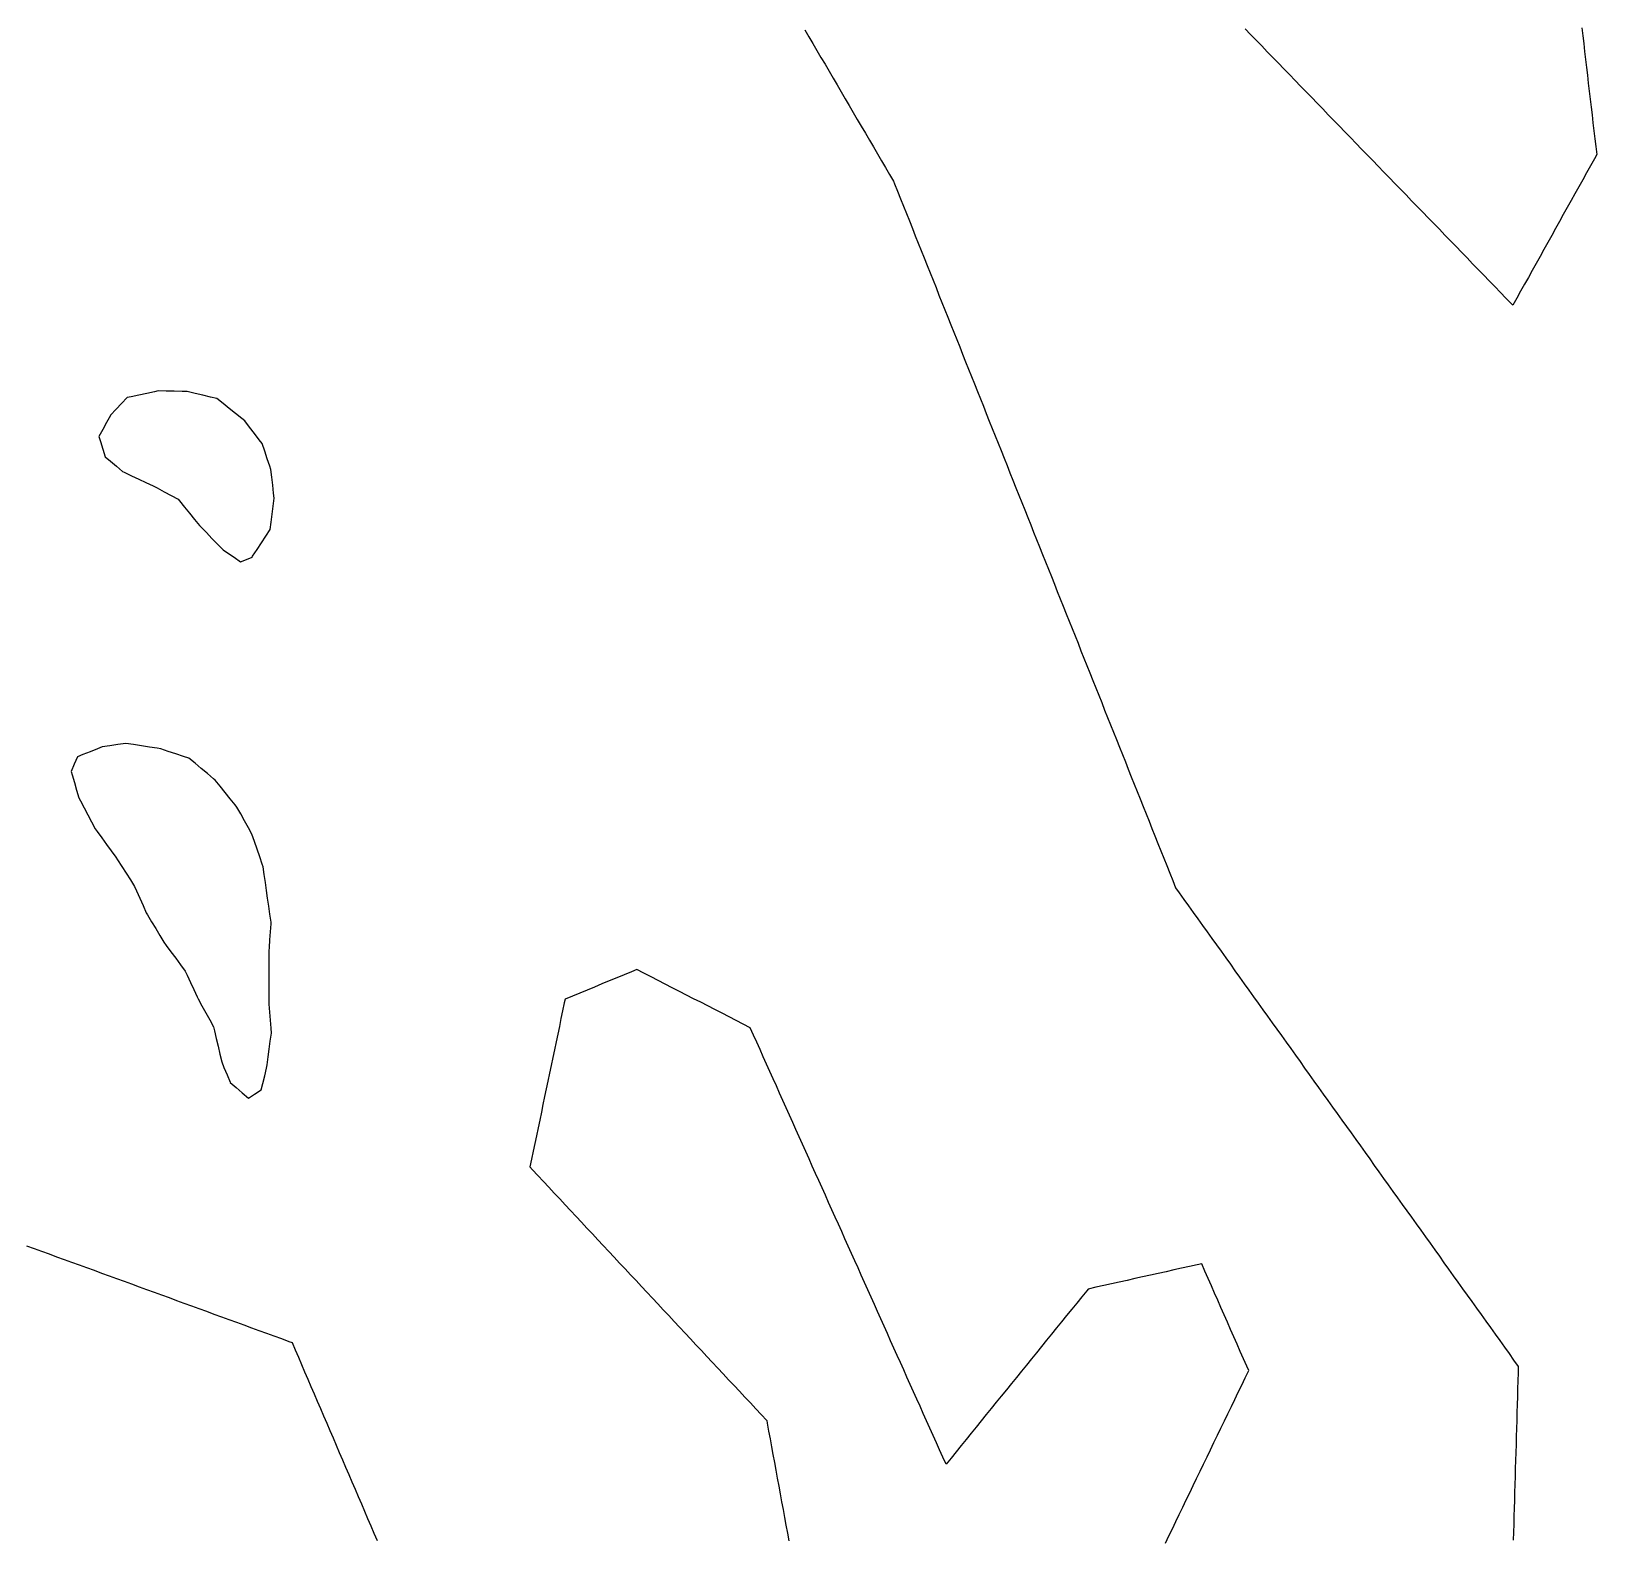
# Model space of a CAD drawing. Header units: millimetres. Extents: x 230 to 3347, y 514 to 5196.
# Drawn here: x 2128.9 to 2325.1, y 4116.2 to 4305.1 of the extents above; entities that cross this region are included whole.
import ezdxf

# ---------------------------------------------------------------- set-up
doc = ezdxf.new("R2010")
doc.units = ezdxf.units.MM
for name, color, linetype in [('ALL_ISLANDS', 7, 'Continuous'), ('OUTLINE_ISLAND_01', 7, 'Continuous'), ('OUTLINE_ISLAND_22', 7, 'Continuous'), ('OUTLINE_ISLAND_39', 7, 'Continuous')]:
    doc.layers.add(name, color=color, linetype=linetype)

msp = doc.modelspace()

# ---------------------------------------------------------------- linework, layer by layer
at = {"layer": 'ALL_ISLANDS'}
for points in [[(2225.8886, 4305.2647), (2226.394, 4304.4018), (2226.8994, 4303.5389), (2227.4048, 4302.676), (2227.9102, 4301.8132), (2228.4156, 4300.9503), (2228.921, 4300.0874), (2229.4264, 4299.2245), (2229.9318, 4298.3616), (2230.4372, 4297.4987), (2230.9426, 4296.6358), (2231.448, 4295.7729), (2231.9534, 4294.9101), (2232.4588, 4294.0472), (2232.9642, 4293.1843), (2233.4696, 4292.3214), (2233.975, 4291.4585), (2234.4804, 4290.5956), (2234.9858, 4289.7327), (2235.4912, 4288.8698), (2235.9966, 4288.007), (2236.502, 4287.1441), (2237.0074, 4286.2812), (2237.1346, 4285.9625), (2237.5054, 4285.0338), (2237.8763, 4284.1051), (2238.2471, 4283.1764), (2238.6179, 4282.2477), (2238.9887, 4281.319), (2239.3596, 4280.3903), (2239.7304, 4279.4616), (2240.1012, 4278.5329), (2240.472, 4277.6042), (2240.8429, 4276.6755), (2241.2137, 4275.7468), (2241.5845, 4274.8181), (2241.9553, 4273.8893), (2242.3262, 4272.9606), (2242.697, 4272.0319), (2243.0678, 4271.1032), (2243.4386, 4270.1745), (2243.8095, 4269.2458), (2244.1803, 4268.3171), (2244.5511, 4267.3884), (2244.9219, 4266.4597), (2245.2928, 4265.531), (2245.6636, 4264.6023), (2246.0344, 4263.6736), (2246.4052, 4262.7449), (2246.7761, 4261.8162), (2247.1469, 4260.8875), (2247.5177, 4259.9588), (2247.8885, 4259.0301), (2248.2594, 4258.1014), (2248.6302, 4257.1727), (2249.001, 4256.244), (2249.3718, 4255.3153), (2249.7427, 4254.3866), (2250.1135, 4253.4579), (2250.4843, 4252.5292), (2250.8551, 4251.6005), (2251.226, 4250.6718), (2251.5968, 4249.7431), (2251.9676, 4248.8144), (2252.3384, 4247.8857), (2252.7093, 4246.957), (2253.0801, 4246.0283), (2253.4509, 4245.0996), (2253.8217, 4244.1709), (2254.1926, 4243.2422), (2254.5634, 4242.3134), (2254.9342, 4241.3847), (2255.305, 4240.456), (2255.6758, 4239.5273), (2256.0467, 4238.5986), (2256.4175, 4237.6699), (2256.7883, 4236.7412), (2257.1591, 4235.8125), (2257.53, 4234.8838), (2257.9008, 4233.9551), (2258.2716, 4233.0264), (2258.6424, 4232.0977), (2259.0133, 4231.169), (2259.3841, 4230.2403), (2259.7549, 4229.3116), (2260.1257, 4228.3829), (2260.4966, 4227.4542), (2260.8674, 4226.5255), (2261.2382, 4225.5968), (2261.609, 4224.6681), (2261.9799, 4223.7394), (2262.3507, 4222.8107), (2262.7215, 4221.882), (2263.0923, 4220.9533), (2263.4632, 4220.0246), (2263.834, 4219.0959), (2264.2048, 4218.1672), (2264.5756, 4217.2385), (2264.9465, 4216.3098), (2265.3173, 4215.3811), (2265.6881, 4214.4524), (2266.0589, 4213.5237), (2266.4298, 4212.595), (2266.8006, 4211.6663), (2267.1714, 4210.7375), (2267.5422, 4209.8088), (2267.9131, 4208.8801), (2268.2839, 4207.9514), (2268.6547, 4207.0227), (2269.0255, 4206.094), (2269.3964, 4205.1653), (2269.7672, 4204.2366), (2270.138, 4203.3079), (2270.5088, 4202.3792), (2270.8797, 4201.4505), (2271.2505, 4200.5218), (2271.6213, 4199.5931), (2271.9921, 4198.6644), (2272.363, 4197.7357), (2272.8167, 4197.102), (2273.3988, 4196.2889), (2273.981, 4195.4759), (2274.5632, 4194.6628), (2275.1453, 4193.8497), (2275.7275, 4193.0367), (2276.3097, 4192.2236), (2276.8918, 4191.4105), (2277.474, 4190.5974), (2278.0562, 4189.7844), (2278.6383, 4188.9713), (2279.2205, 4188.1582), (2279.8026, 4187.3452), (2280.3848, 4186.5321), (2280.967, 4185.719), (2281.5491, 4184.9059), (2282.1313, 4184.0929), (2282.7135, 4183.2798), (2283.2956, 4182.4667), (2283.8778, 4181.6537), (2284.46, 4180.8406), (2285.0421, 4180.0275), (2285.6243, 4179.2144), (2286.2065, 4178.4014), (2286.7886, 4177.5883), (2287.3708, 4176.7752), (2287.9529, 4175.9622), (2288.5351, 4175.1491), (2289.1173, 4174.336), (2289.6994, 4173.5229), (2290.2816, 4172.7099), (2290.8638, 4171.8968), (2291.4459, 4171.0837), (2292.0281, 4170.2707), (2292.6103, 4169.4576), (2293.1924, 4168.6445), (2293.7746, 4167.8314), (2294.3567, 4167.0184), (2294.9389, 4166.2053), (2295.5211, 4165.3922), (2296.1032, 4164.5791), (2296.6854, 4163.7661), (2297.2676, 4162.953), (2297.8497, 4162.1399), (2298.4319, 4161.3269), (2299.0141, 4160.5138), (2299.5962, 4159.7007), (2300.1784, 4158.8876), (2300.7605, 4158.0746), (2301.3427, 4157.2615), (2301.9249, 4156.4484), (2302.507, 4155.6354), (2303.0892, 4154.8223), (2303.6714, 4154.0092), (2304.2535, 4153.1961), (2304.8357, 4152.3831), (2305.4179, 4151.57), (2306, 4150.7569), (2306.5822, 4149.9439), (2307.1643, 4149.1308), (2307.7465, 4148.3177), (2308.3287, 4147.5046), (2308.9108, 4146.6916), (2309.493, 4145.8785), (2310.0752, 4145.0654), (2310.6573, 4144.2524), (2311.2395, 4143.4393), (2311.8217, 4142.6262), (2312.4038, 4141.8131), (2312.986, 4141.0001), (2313.5681, 4140.187), (2314.1503, 4139.3739), (2314.7325, 4138.5609), (2315.3146, 4137.7478), (2315.292, 4136.9714), (2315.2628, 4135.9719), (2315.2336, 4134.9723), (2315.2044, 4133.9727), (2315.1753, 4132.9731), (2315.1461, 4131.9736), (2315.1169, 4130.974), (2315.0877, 4129.9744), (2315.0586, 4128.9748), (2315.0294, 4127.9753), (2315.0002, 4126.9757), (2314.971, 4125.9761), (2314.9419, 4124.9765), (2314.9127, 4123.977), (2314.8835, 4122.9774), (2314.8543, 4121.9778), (2314.8252, 4120.9782), (2314.796, 4119.9787), (2314.7668, 4118.9791), (2314.7376, 4117.9795), (2314.7085, 4116.9799), (2314.6793, 4115.9804)], [(2323.2779, 4305.524), (2323.3944, 4304.5308), (2323.5108, 4303.5376), (2323.6273, 4302.5444), (2323.7437, 4301.5512), (2323.8602, 4300.558), (2323.9766, 4299.5648), (2324.0931, 4298.5716), (2324.2095, 4297.5784), (2324.3259, 4296.5852), (2324.4424, 4295.592), (2324.5588, 4294.5988), (2324.6753, 4293.6056), (2324.7917, 4292.6124), (2324.9082, 4291.6192), (2325.0246, 4290.626), (2325.1411, 4289.6328), (2324.8463, 4289.1032), (2324.3601, 4288.2293), (2323.8739, 4287.3555), (2323.3877, 4286.4817), (2322.9015, 4285.6078), (2322.4153, 4284.734), (2321.9291, 4283.8601), (2321.4429, 4282.9863), (2320.9566, 4282.1125), (2320.4704, 4281.2386), (2319.9842, 4280.3648), (2319.498, 4279.4909), (2319.0118, 4278.6171), (2318.5256, 4277.7433), (2318.0394, 4276.8694), (2317.5532, 4275.9956), (2317.0669, 4275.1217), (2316.5807, 4274.2479), (2316.0945, 4273.3741), (2315.6083, 4272.5002), (2315.1221, 4271.6264), (2314.6359, 4270.7525), (2314.4652, 4270.9287), (2313.7693, 4271.6469), (2313.0734, 4272.3651), (2312.3776, 4273.0833), (2311.6817, 4273.8014), (2310.9859, 4274.5196), (2310.29, 4275.2378), (2309.5941, 4275.956), (2308.8983, 4276.6741), (2308.2024, 4277.3923), (2307.5065, 4278.1105), (2306.8107, 4278.8287), (2306.1148, 4279.5469), (2305.419, 4280.265), (2304.7231, 4280.9832), (2304.0272, 4281.7014), (2303.3314, 4282.4196), (2302.6355, 4283.1377), (2301.9397, 4283.8559), (2301.2438, 4284.5741), (2300.5479, 4285.2923), (2299.8521, 4286.0104), (2299.1562, 4286.7286), (2298.4604, 4287.4468), (2297.7645, 4288.165), (2297.0686, 4288.8832), (2296.3728, 4289.6013), (2295.6769, 4290.3195), (2294.9811, 4291.0377), (2294.2852, 4291.7559), (2293.5893, 4292.474), (2292.8935, 4293.1922), (2292.1976, 4293.9104), (2291.5018, 4294.6286), (2290.8059, 4295.3467), (2290.11, 4296.0649), (2289.4142, 4296.7831), (2288.7183, 4297.5013), (2288.0225, 4298.2195), (2287.3266, 4298.9376), (2286.6307, 4299.6558), (2285.9349, 4300.374), (2285.239, 4301.0922), (2284.5432, 4301.8103), (2283.8473, 4302.5285), (2283.1514, 4303.2467), (2282.4556, 4303.9649), (2281.7597, 4304.6831), (2281.0639, 4305.4012)], [(2271.0792, 4115.6228), (2271.5143, 4116.5232), (2271.9494, 4117.4236), (2272.3845, 4118.324), (2272.8196, 4119.2244), (2273.2547, 4120.1248), (2273.6898, 4121.0251), (2274.1249, 4121.9255), (2274.56, 4122.8259), (2274.9951, 4123.7263), (2275.4302, 4124.6267), (2275.8653, 4125.527), (2276.3004, 4126.4274), (2276.7355, 4127.3278), (2277.1706, 4128.2282), (2277.6057, 4129.1286), (2278.0408, 4130.029), (2278.4759, 4130.9293), (2278.9109, 4131.8297), (2279.346, 4132.7301), (2279.7811, 4133.6305), (2280.2162, 4134.5309), (2280.6513, 4135.4313), (2281.0864, 4136.3316), (2281.5215, 4137.232), (2281.2685, 4137.8077), (2280.8661, 4138.7231), (2280.4637, 4139.6386), (2280.0613, 4140.5541), (2279.6589, 4141.4695), (2279.2565, 4142.385), (2278.8541, 4143.3005), (2278.4517, 4144.2159), (2278.0493, 4145.1314), (2277.6469, 4146.0469), (2277.2445, 4146.9623), (2276.8421, 4147.8778), (2276.4398, 4148.7933), (2276.0374, 4149.7087), (2275.635, 4150.6242), (2275.0634, 4150.4974), (2274.0872, 4150.2809), (2273.1109, 4150.0643), (2272.1346, 4149.8477), (2271.1583, 4149.6312), (2270.1821, 4149.4146), (2269.2058, 4149.198), (2268.2295, 4148.9815), (2267.2533, 4148.7649), (2266.277, 4148.5484), (2265.3007, 4148.3318), (2264.3245, 4148.1152), (2263.3482, 4147.8987), (2262.3719, 4147.6821), (2261.3957, 4147.4656), (2261.223, 4147.2527), (2260.593, 4146.4761), (2259.963, 4145.6995), (2259.333, 4144.9229), (2258.703, 4144.1463), (2258.073, 4143.3697), (2257.443, 4142.5931), (2256.813, 4141.8165), (2256.183, 4141.0399), (2255.553, 4140.2633), (2254.923, 4139.4867), (2254.293, 4138.7101), (2253.663, 4137.9335), (2253.033, 4137.1569), (2252.403, 4136.3804), (2251.773, 4135.6038), (2251.143, 4134.8272), (2250.513, 4134.0506), (2249.8831, 4133.274), (2249.2531, 4132.4974), (2248.6231, 4131.7208), (2247.9931, 4130.9442), (2247.3631, 4130.1676), (2246.7331, 4129.391), (2246.1031, 4128.6144), (2245.4731, 4127.8378), (2244.8431, 4127.0612), (2244.2131, 4126.2846), (2243.5831, 4125.508), (2243.1925, 4126.3786), (2242.7831, 4127.2909), (2242.3738, 4128.2033), (2241.9644, 4129.1157), (2241.555, 4130.0281), (2241.1457, 4130.9404), (2240.7363, 4131.8528), (2240.327, 4132.7652), (2239.9176, 4133.6776), (2239.5083, 4134.5899), (2239.0989, 4135.5023), (2238.6895, 4136.4147), (2238.2802, 4137.3271), (2237.8708, 4138.2394), (2237.4615, 4139.1518), (2237.0521, 4140.0642), (2236.6428, 4140.9766), (2236.2334, 4141.8889), (2235.824, 4142.8013), (2235.4147, 4143.7137), (2235.0053, 4144.626), (2234.596, 4145.5384), (2234.1866, 4146.4508), (2233.7773, 4147.3632), (2233.3679, 4148.2755), (2232.9585, 4149.1879), (2232.5492, 4150.1003), (2232.1398, 4151.0127), (2231.7305, 4151.925), (2231.3211, 4152.8374), (2230.9118, 4153.7498), (2230.5024, 4154.6622), (2230.093, 4155.5745), (2229.6837, 4156.4869), (2229.2743, 4157.3993), (2228.865, 4158.3117), (2228.4556, 4159.224), (2228.0463, 4160.1364), (2227.6369, 4161.0488), (2227.2275, 4161.9612), (2226.8182, 4162.8735), (2226.4088, 4163.7859), (2225.9995, 4164.6983), (2225.5901, 4165.6107), (2225.1808, 4166.523), (2224.7714, 4167.4354), (2224.362, 4168.3478), (2223.9527, 4169.2602), (2223.5433, 4170.1725), (2223.134, 4171.0849), (2222.7246, 4171.9973), (2222.3153, 4172.9096), (2221.9059, 4173.822), (2221.4965, 4174.7344), (2221.0872, 4175.6468), (2220.6778, 4176.5591), (2220.2685, 4177.4715), (2219.8591, 4178.3839), (2219.4497, 4179.2963), (2219.0404, 4180.2086), (2218.1715, 4180.6542), (2217.2817, 4181.1105), (2216.3918, 4181.5668), (2215.502, 4182.0231), (2214.6122, 4182.4794), (2213.7223, 4182.9357), (2212.8325, 4183.3919), (2211.9427, 4183.8482), (2211.0528, 4184.3045), (2210.163, 4184.7608), (2209.2732, 4185.2171), (2208.3834, 4185.6734), (2207.4935, 4186.1297), (2206.6037, 4186.586), (2205.7139, 4187.0423), (2204.824, 4187.4986), (2204.1473, 4187.2194), (2203.2229, 4186.8381), (2202.2985, 4186.4568), (2201.374, 4186.0755), (2200.4496, 4185.6941), (2199.5251, 4185.3128), (2198.6007, 4184.9315), (2197.6762, 4184.5502), (2196.7518, 4184.1688), (2195.8274, 4183.7875), (2195.7288, 4183.317), (2195.5237, 4182.3383), (2195.3186, 4181.3595), (2195.1135, 4180.3808), (2194.9085, 4179.4021), (2194.7034, 4178.4233), (2194.4983, 4177.4446), (2194.2932, 4176.4658), (2194.0881, 4175.4871), (2193.8831, 4174.5083), (2193.678, 4173.5296), (2193.4729, 4172.5508), (2193.2678, 4171.5721), (2193.0627, 4170.5934), (2192.8577, 4169.6146), (2192.6526, 4168.6359), (2192.4475, 4167.6571), (2192.2424, 4166.6784), (2192.0373, 4165.6996), (2191.8323, 4164.7209), (2191.6272, 4163.7421), (2191.4221, 4162.7634), (2191.7518, 4162.4104), (2192.4345, 4161.6797), (2193.1171, 4160.9489), (2193.7997, 4160.2182), (2194.4824, 4159.4874), (2195.165, 4158.7566), (2195.8476, 4158.0259), (2196.5303, 4157.2951), (2197.2129, 4156.5644), (2197.8956, 4155.8336), (2198.5782, 4155.1029), (2199.2608, 4154.3721), (2199.9435, 4153.6414), (2200.6261, 4152.9106), (2201.3087, 4152.1798), (2201.9914, 4151.4491), (2202.674, 4150.7183), (2203.3567, 4149.9876), (2204.0393, 4149.2568), (2204.7219, 4148.5261), (2205.4046, 4147.7953), (2206.0872, 4147.0645), (2206.7698, 4146.3338), (2207.4525, 4145.603), (2208.1351, 4144.8723), (2208.8178, 4144.1415), (2209.5004, 4143.4108), (2210.183, 4142.68), (2210.8657, 4141.9492), (2211.5483, 4141.2185), (2212.231, 4140.4877), (2212.9136, 4139.757), (2213.5962, 4139.0262), (2214.2789, 4138.2955), (2214.9615, 4137.5647), (2215.6441, 4136.8339), (2216.3268, 4136.1032), (2217.0094, 4135.3724), (2217.6921, 4134.6417), (2218.3747, 4133.9109), (2219.0573, 4133.1802), (2219.74, 4132.4494), (2220.4226, 4131.7186), (2221.1052, 4130.9879), (2221.1681, 4130.6456), (2221.3487, 4129.662), (2221.5293, 4128.6785), (2221.7099, 4127.6949), (2221.8905, 4126.7113), (2222.0711, 4125.7278), (2222.2517, 4124.7442), (2222.4323, 4123.7607), (2222.6129, 4122.7771), (2222.7935, 4121.7936), (2222.9741, 4120.81), (2223.1548, 4119.8265), (2223.3354, 4118.8429), (2223.516, 4117.8593), (2223.6966, 4116.8758), (2223.8772, 4115.8922)], [(2172.3129, 4115.9179), (2171.918, 4116.8366), (2171.523, 4117.7553), (2171.1281, 4118.674), (2170.7331, 4119.5927), (2170.3382, 4120.5114), (2169.9432, 4121.4301), (2169.5483, 4122.3488), (2169.1533, 4123.2675), (2168.7584, 4124.1862), (2168.3634, 4125.1049), (2167.9685, 4126.0236), (2167.5735, 4126.9423), (2167.1785, 4127.861), (2166.7836, 4128.7797), (2166.3886, 4129.6984), (2165.9937, 4130.6171), (2165.5987, 4131.5358), (2165.2038, 4132.4545), (2164.8088, 4133.3732), (2164.4139, 4134.2919), (2164.0189, 4135.2106), (2163.624, 4136.1293), (2163.229, 4137.048), (2162.8341, 4137.9667), (2162.4391, 4138.8854), (2162.0441, 4139.8041), (2161.6492, 4140.7228), (2161.2603, 4140.8645), (2160.3207, 4141.2067), (2159.3811, 4141.549), (2158.4415, 4141.8913), (2157.5019, 4142.2336), (2156.5623, 4142.5758), (2155.6227, 4142.9181), (2154.6831, 4143.2604), (2153.7435, 4143.6027), (2152.8039, 4143.9449), (2151.8643, 4144.2872), (2150.9247, 4144.6295), (2149.9851, 4144.9718), (2149.0455, 4145.314), (2148.1059, 4145.6563), (2147.1663, 4145.9986), (2146.2267, 4146.3409), (2145.2871, 4146.6831), (2144.3475, 4147.0254), (2143.4079, 4147.3677), (2142.4683, 4147.71), (2141.5287, 4148.0523), (2140.5891, 4148.3945), (2139.6495, 4148.7368), (2138.7099, 4149.0791), (2137.7703, 4149.4214), (2136.8307, 4149.7636), (2135.8911, 4150.1059), (2134.9515, 4150.4482), (2134.0119, 4150.7905), (2133.0723, 4151.1327), (2132.1327, 4151.475), (2131.1931, 4151.8173), (2130.2535, 4152.1596), (2129.3139, 4152.5018), (2128.3743, 4152.8441)]]:
    msp.add_lwpolyline(points, dxfattribs=at)
for points in [[(2140.9254, 4259.1754), (2140.2401, 4258.4472), (2139.5548, 4257.719), (2138.8694, 4256.9907), (2138.8319, 4256.9215), (2138.3551, 4256.0425), (2137.8784, 4255.1634), (2137.4017, 4254.2844), (2137.5933, 4253.6733), (2137.8924, 4252.7191), (2138.1916, 4251.7649), (2138.8343, 4251.2167), (2139.5951, 4250.5677), (2140.3559, 4249.9188), (2140.5837, 4249.8121), (2141.4893, 4249.388), (2142.3949, 4248.9639), (2143.3005, 4248.5398), (2144.2061, 4248.1157), (2144.6829, 4247.8577), (2145.5624, 4247.3818), (2146.4419, 4246.9059), (2147.3214, 4246.4301), (2147.4803, 4246.2359), (2148.1137, 4245.462), (2148.747, 4244.6881), (2149.3803, 4243.9142), (2150.0136, 4243.1403), (2150.1753, 4242.9732), (2150.8705, 4242.2544), (2151.5657, 4241.5356), (2152.2609, 4240.8168), (2152.9561, 4240.098), (2153.5086, 4239.7234), (2154.3364, 4239.1623), (2155.1641, 4238.6012), (2155.6697, 4238.8109), (2156.5934, 4239.194), (2156.6708, 4239.3123), (2157.2186, 4240.1489), (2157.7663, 4240.9856), (2158.3141, 4241.8222), (2158.8619, 4242.6588), (2158.9795, 4243.5851), (2159.1054, 4244.5772), (2159.2314, 4245.5692), (2159.3573, 4246.5612), (2159.2875, 4247.2024), (2159.1792, 4248.1965), (2159.0709, 4249.1907), (2158.9627, 4250.1848), (2158.8315, 4250.5672), (2158.507, 4251.5131), (2158.1825, 4252.459), (2157.858, 4253.4049), (2157.5044, 4253.867), (2156.8968, 4254.6613), (2156.2892, 4255.4555), (2155.6815, 4256.2497), (2155.2995, 4256.5543), (2154.5175, 4257.1776), (2153.7356, 4257.801), (2152.9536, 4258.4243), (2152.1717, 4259.0476), (2151.3987, 4259.2335), (2150.4264, 4259.4674), (2149.4541, 4259.7012), (2148.4819, 4259.935), (2147.8252, 4259.9476), (2146.8253, 4259.9667), (2145.8255, 4259.9858), (2144.8257, 4260.0049), (2144.3767, 4259.9094), (2143.3986, 4259.7014), (2142.4205, 4259.4934), (2141.4424, 4259.2854)], [(2134.7107, 4214.1599), (2134.3168, 4213.2407), (2133.9229, 4212.3216), (2134.0459, 4211.8976), (2134.3245, 4210.9372), (2134.6032, 4209.9768), (2134.8818, 4209.0164), (2135.0734, 4208.6551), (2135.5417, 4207.7715), (2136.01, 4206.8879), (2136.4783, 4206.0044), (2136.9466, 4205.1208), (2137.1793, 4204.8025), (2137.7696, 4203.9954), (2138.36, 4203.1882), (2138.9503, 4202.3811), (2139.5407, 4201.5739), (2139.7339, 4201.2687), (2140.269, 4200.4239), (2140.804, 4199.5791), (2141.3391, 4198.7343), (2141.8741, 4197.8895), (2142.1092, 4197.3642), (2142.5176, 4196.4514), (2142.9261, 4195.5386), (2143.3345, 4194.6258), (2143.497, 4194.3521), (2144.0072, 4193.4921), (2144.5175, 4192.632), (2145.0278, 4191.772), (2145.538, 4190.912), (2145.8322, 4190.5163), (2146.4288, 4189.7137), (2147.0254, 4188.9112), (2147.6219, 4188.1086), (2148.2185, 4187.306), (2148.4494, 4186.8014), (2148.8654, 4185.8921), (2149.2815, 4184.9827), (2149.6975, 4184.0734), (2149.8347, 4183.8256), (2150.3191, 4182.9507), (2150.8035, 4182.0759), (2151.2878, 4181.201), (2151.7722, 4180.3261), (2151.8871, 4179.8332), (2152.114, 4178.8593), (2152.3409, 4177.8853), (2152.5678, 4176.9114), (2152.7947, 4175.9375), (2153.0782, 4175.2422), (2153.4558, 4174.3162), (2153.8334, 4173.3903), (2153.8655, 4173.3624), (2154.6209, 4172.7071), (2155.3762, 4172.0518), (2156.1316, 4171.3964), (2156.8892, 4171.8734), (2157.7355, 4172.4062), (2157.9347, 4173.1986), (2158.1784, 4174.1684), (2158.4222, 4175.1382), (2158.4794, 4175.5604), (2158.6136, 4176.5513), (2158.7477, 4177.5423), (2158.8819, 4178.5333), (2159.0161, 4179.5242), (2158.9702, 4180.1493), (2158.8971, 4181.1466), (2158.8239, 4182.1439), (2158.7507, 4183.1412), (2158.7487, 4183.8601), (2158.7459, 4184.8601), (2158.7431, 4185.8601), (2158.7403, 4186.8601), (2158.7375, 4187.8601), (2158.7347, 4188.8601), (2158.7319, 4189.8601), (2158.7628, 4190.2428), (2158.8432, 4191.2396), (2158.9236, 4192.2363), (2159.004, 4193.2331), (2158.972, 4193.4578), (2158.8311, 4194.4478), (2158.6902, 4195.4378), (2158.5493, 4196.4279), (2158.4084, 4197.4179), (2158.2675, 4198.4079), (2158.1266, 4199.3979), (2157.9857, 4200.388), (2157.881, 4200.6934), (2157.5567, 4201.6393), (2157.2324, 4202.5853), (2156.9081, 4203.5312), (2156.5838, 4204.4772), (2156.1517, 4205.25), (2155.6636, 4206.1228), (2155.1755, 4206.9956), (2154.6875, 4207.8684), (2154.477, 4208.1291), (2153.849, 4208.9073), (2153.2209, 4209.6854), (2152.5928, 4210.4636), (2151.9647, 4211.2417), (2151.7562, 4211.4166), (2150.9899, 4212.059), (2150.2236, 4212.7015), (2149.4573, 4213.3439), (2148.6909, 4213.9864), (2147.998, 4214.2161), (2147.0488, 4214.5307), (2146.0996, 4214.8453), (2145.1504, 4215.1599), (2144.7134, 4215.2275), (2143.7252, 4215.3804), (2142.7369, 4215.5333), (2141.7487, 4215.6862), (2140.7605, 4215.8391), (2139.7743, 4215.6914), (2138.7854, 4215.5432), (2137.7964, 4215.395), (2137.2418, 4215.173), (2136.3134, 4214.8014), (2135.3851, 4214.4298)]]:
    msp.add_lwpolyline(points, close=True, dxfattribs=at)
at = {"layer": 'OUTLINE_ISLAND_01'}
for points in [[(2225.8886, 4305.2647), (2226.394, 4304.4018), (2226.8994, 4303.5389), (2227.4048, 4302.676), (2227.9102, 4301.8132), (2228.4156, 4300.9503), (2228.921, 4300.0874), (2229.4264, 4299.2245), (2229.9318, 4298.3616), (2230.4372, 4297.4987), (2230.9426, 4296.6358), (2231.448, 4295.7729), (2231.9534, 4294.9101), (2232.4588, 4294.0472), (2232.9642, 4293.1843), (2233.4696, 4292.3214), (2233.975, 4291.4585), (2234.4804, 4290.5956), (2234.9858, 4289.7327), (2235.4912, 4288.8698), (2235.9966, 4288.007), (2236.502, 4287.1441), (2237.0074, 4286.2812), (2237.1346, 4285.9625), (2237.5054, 4285.0338), (2237.8763, 4284.1051), (2238.2471, 4283.1764), (2238.6179, 4282.2477), (2238.9887, 4281.319), (2239.3596, 4280.3903), (2239.7304, 4279.4616), (2240.1012, 4278.5329), (2240.472, 4277.6042), (2240.8429, 4276.6755), (2241.2137, 4275.7468), (2241.5845, 4274.8181), (2241.9553, 4273.8893), (2242.3262, 4272.9606), (2242.697, 4272.0319), (2243.0678, 4271.1032), (2243.4386, 4270.1745), (2243.8095, 4269.2458), (2244.1803, 4268.3171), (2244.5511, 4267.3884), (2244.9219, 4266.4597), (2245.2928, 4265.531), (2245.6636, 4264.6023), (2246.0344, 4263.6736), (2246.4052, 4262.7449), (2246.7761, 4261.8162), (2247.1469, 4260.8875), (2247.5177, 4259.9588), (2247.8885, 4259.0301), (2248.2594, 4258.1014), (2248.6302, 4257.1727), (2249.001, 4256.244), (2249.3718, 4255.3153), (2249.7427, 4254.3866), (2250.1135, 4253.4579), (2250.4843, 4252.5292), (2250.8551, 4251.6005), (2251.226, 4250.6718), (2251.5968, 4249.7431), (2251.9676, 4248.8144), (2252.3384, 4247.8857), (2252.7093, 4246.957), (2253.0801, 4246.0283), (2253.4509, 4245.0996), (2253.8217, 4244.1709), (2254.1926, 4243.2422), (2254.5634, 4242.3134), (2254.9342, 4241.3847), (2255.305, 4240.456), (2255.6758, 4239.5273), (2256.0467, 4238.5986), (2256.4175, 4237.6699), (2256.7883, 4236.7412), (2257.1591, 4235.8125), (2257.53, 4234.8838), (2257.9008, 4233.9551), (2258.2716, 4233.0264), (2258.6424, 4232.0977), (2259.0133, 4231.169), (2259.3841, 4230.2403), (2259.7549, 4229.3116), (2260.1257, 4228.3829), (2260.4966, 4227.4542), (2260.8674, 4226.5255), (2261.2382, 4225.5968), (2261.609, 4224.6681), (2261.9799, 4223.7394), (2262.3507, 4222.8107), (2262.7215, 4221.882), (2263.0923, 4220.9533), (2263.4632, 4220.0246), (2263.834, 4219.0959), (2264.2048, 4218.1672), (2264.5756, 4217.2385), (2264.9465, 4216.3098), (2265.3173, 4215.3811), (2265.6881, 4214.4524), (2266.0589, 4213.5237), (2266.4298, 4212.595), (2266.8006, 4211.6663), (2267.1714, 4210.7375), (2267.5422, 4209.8088), (2267.9131, 4208.8801), (2268.2839, 4207.9514), (2268.6547, 4207.0227), (2269.0255, 4206.094), (2269.3964, 4205.1653), (2269.7672, 4204.2366), (2270.138, 4203.3079), (2270.5088, 4202.3792), (2270.8797, 4201.4505), (2271.2505, 4200.5218), (2271.6213, 4199.5931), (2271.9921, 4198.6644), (2272.363, 4197.7357), (2272.8167, 4197.102), (2273.3988, 4196.2889), (2273.981, 4195.4759), (2274.5632, 4194.6628), (2275.1453, 4193.8497), (2275.7275, 4193.0367), (2276.3097, 4192.2236), (2276.8918, 4191.4105), (2277.474, 4190.5974), (2278.0562, 4189.7844), (2278.6383, 4188.9713), (2279.2205, 4188.1582), (2279.8026, 4187.3452), (2280.3848, 4186.5321), (2280.967, 4185.719), (2281.5491, 4184.9059), (2282.1313, 4184.0929), (2282.7135, 4183.2798), (2283.2956, 4182.4667), (2283.8778, 4181.6537), (2284.46, 4180.8406), (2285.0421, 4180.0275), (2285.6243, 4179.2144), (2286.2065, 4178.4014), (2286.7886, 4177.5883), (2287.3708, 4176.7752), (2287.9529, 4175.9622), (2288.5351, 4175.1491), (2289.1173, 4174.336), (2289.6994, 4173.5229), (2290.2816, 4172.7099), (2290.8638, 4171.8968), (2291.4459, 4171.0837), (2292.0281, 4170.2707), (2292.6103, 4169.4576), (2293.1924, 4168.6445), (2293.7746, 4167.8314), (2294.3567, 4167.0184), (2294.9389, 4166.2053), (2295.5211, 4165.3922), (2296.1032, 4164.5791), (2296.6854, 4163.7661), (2297.2676, 4162.953), (2297.8497, 4162.1399), (2298.4319, 4161.3269), (2299.0141, 4160.5138), (2299.5962, 4159.7007), (2300.1784, 4158.8876), (2300.7605, 4158.0746), (2301.3427, 4157.2615), (2301.9249, 4156.4484), (2302.507, 4155.6354), (2303.0892, 4154.8223), (2303.6714, 4154.0092), (2304.2535, 4153.1961), (2304.8357, 4152.3831), (2305.4179, 4151.57), (2306, 4150.7569), (2306.5822, 4149.9439), (2307.1643, 4149.1308), (2307.7465, 4148.3177), (2308.3287, 4147.5046), (2308.9108, 4146.6916), (2309.493, 4145.8785), (2310.0752, 4145.0654), (2310.6573, 4144.2524), (2311.2395, 4143.4393), (2311.8217, 4142.6262), (2312.4038, 4141.8131), (2312.986, 4141.0001), (2313.5681, 4140.187), (2314.1503, 4139.3739), (2314.7325, 4138.5609), (2315.3146, 4137.7478), (2315.292, 4136.9714), (2315.2628, 4135.9719), (2315.2336, 4134.9723), (2315.2044, 4133.9727), (2315.1753, 4132.9731), (2315.1461, 4131.9736), (2315.1169, 4130.974), (2315.0877, 4129.9744), (2315.0586, 4128.9748), (2315.0294, 4127.9753), (2315.0002, 4126.9757), (2314.971, 4125.9761), (2314.9419, 4124.9765), (2314.9127, 4123.977), (2314.8835, 4122.9774), (2314.8543, 4121.9778), (2314.8252, 4120.9782), (2314.796, 4119.9787), (2314.7668, 4118.9791), (2314.7376, 4117.9795), (2314.7085, 4116.9799), (2314.6793, 4115.9804)], [(2323.2779, 4305.524), (2323.3944, 4304.5308), (2323.5108, 4303.5376), (2323.6273, 4302.5444), (2323.7437, 4301.5512), (2323.8602, 4300.558), (2323.9766, 4299.5648), (2324.0931, 4298.5716), (2324.2095, 4297.5784), (2324.3259, 4296.5852), (2324.4424, 4295.592), (2324.5588, 4294.5988), (2324.6753, 4293.6056), (2324.7917, 4292.6124), (2324.9082, 4291.6192), (2325.0246, 4290.626), (2325.1411, 4289.6328), (2324.8463, 4289.1032), (2324.3601, 4288.2293), (2323.8739, 4287.3555), (2323.3877, 4286.4817), (2322.9015, 4285.6078), (2322.4153, 4284.734), (2321.9291, 4283.8601), (2321.4429, 4282.9863), (2320.9566, 4282.1125), (2320.4704, 4281.2386), (2319.9842, 4280.3648), (2319.498, 4279.4909), (2319.0118, 4278.6171), (2318.5256, 4277.7433), (2318.0394, 4276.8694), (2317.5532, 4275.9956), (2317.0669, 4275.1217), (2316.5807, 4274.2479), (2316.0945, 4273.3741), (2315.6083, 4272.5002), (2315.1221, 4271.6264), (2314.6359, 4270.7525), (2314.4652, 4270.9287), (2313.7693, 4271.6469), (2313.0734, 4272.3651), (2312.3776, 4273.0833), (2311.6817, 4273.8014), (2310.9859, 4274.5196), (2310.29, 4275.2378), (2309.5941, 4275.956), (2308.8983, 4276.6741), (2308.2024, 4277.3923), (2307.5065, 4278.1105), (2306.8107, 4278.8287), (2306.1148, 4279.5469), (2305.419, 4280.265), (2304.7231, 4280.9832), (2304.0272, 4281.7014), (2303.3314, 4282.4196), (2302.6355, 4283.1377), (2301.9397, 4283.8559), (2301.2438, 4284.5741), (2300.5479, 4285.2923), (2299.8521, 4286.0104), (2299.1562, 4286.7286), (2298.4604, 4287.4468), (2297.7645, 4288.165), (2297.0686, 4288.8832), (2296.3728, 4289.6013), (2295.6769, 4290.3195), (2294.9811, 4291.0377), (2294.2852, 4291.7559), (2293.5893, 4292.474), (2292.8935, 4293.1922), (2292.1976, 4293.9104), (2291.5018, 4294.6286), (2290.8059, 4295.3467), (2290.11, 4296.0649), (2289.4142, 4296.7831), (2288.7183, 4297.5013), (2288.0225, 4298.2195), (2287.3266, 4298.9376), (2286.6307, 4299.6558), (2285.9349, 4300.374), (2285.239, 4301.0922), (2284.5432, 4301.8103), (2283.8473, 4302.5285), (2283.1514, 4303.2467), (2282.4556, 4303.9649), (2281.7597, 4304.6831), (2281.0639, 4305.4012)], [(2271.0792, 4115.6228), (2271.5143, 4116.5232), (2271.9494, 4117.4236), (2272.3845, 4118.324), (2272.8196, 4119.2244), (2273.2547, 4120.1248), (2273.6898, 4121.0251), (2274.1249, 4121.9255), (2274.56, 4122.8259), (2274.9951, 4123.7263), (2275.4302, 4124.6267), (2275.8653, 4125.527), (2276.3004, 4126.4274), (2276.7355, 4127.3278), (2277.1706, 4128.2282), (2277.6057, 4129.1286), (2278.0408, 4130.029), (2278.4759, 4130.9293), (2278.9109, 4131.8297), (2279.346, 4132.7301), (2279.7811, 4133.6305), (2280.2162, 4134.5309), (2280.6513, 4135.4313), (2281.0864, 4136.3316), (2281.5215, 4137.232), (2281.2685, 4137.8077), (2280.8661, 4138.7231), (2280.4637, 4139.6386), (2280.0613, 4140.5541), (2279.6589, 4141.4695), (2279.2565, 4142.385), (2278.8541, 4143.3005), (2278.4517, 4144.2159), (2278.0493, 4145.1314), (2277.6469, 4146.0469), (2277.2445, 4146.9623), (2276.8421, 4147.8778), (2276.4398, 4148.7933), (2276.0374, 4149.7087), (2275.635, 4150.6242), (2275.0634, 4150.4974), (2274.0872, 4150.2809), (2273.1109, 4150.0643), (2272.1346, 4149.8477), (2271.1583, 4149.6312), (2270.1821, 4149.4146), (2269.2058, 4149.198), (2268.2295, 4148.9815), (2267.2533, 4148.7649), (2266.277, 4148.5484), (2265.3007, 4148.3318), (2264.3245, 4148.1152), (2263.3482, 4147.8987), (2262.3719, 4147.6821), (2261.3957, 4147.4656), (2261.223, 4147.2527), (2260.593, 4146.4761), (2259.963, 4145.6995), (2259.333, 4144.9229), (2258.703, 4144.1463), (2258.073, 4143.3697), (2257.443, 4142.5931), (2256.813, 4141.8165), (2256.183, 4141.0399), (2255.553, 4140.2633), (2254.923, 4139.4867), (2254.293, 4138.7101), (2253.663, 4137.9335), (2253.033, 4137.1569), (2252.403, 4136.3804), (2251.773, 4135.6038), (2251.143, 4134.8272), (2250.513, 4134.0506), (2249.8831, 4133.274), (2249.2531, 4132.4974), (2248.6231, 4131.7208), (2247.9931, 4130.9442), (2247.3631, 4130.1676), (2246.7331, 4129.391), (2246.1031, 4128.6144), (2245.4731, 4127.8378), (2244.8431, 4127.0612), (2244.2131, 4126.2846), (2243.5831, 4125.508), (2243.1925, 4126.3786), (2242.7831, 4127.2909), (2242.3738, 4128.2033), (2241.9644, 4129.1157), (2241.555, 4130.0281), (2241.1457, 4130.9404), (2240.7363, 4131.8528), (2240.327, 4132.7652), (2239.9176, 4133.6776), (2239.5083, 4134.5899), (2239.0989, 4135.5023), (2238.6895, 4136.4147), (2238.2802, 4137.3271), (2237.8708, 4138.2394), (2237.4615, 4139.1518), (2237.0521, 4140.0642), (2236.6428, 4140.9766), (2236.2334, 4141.8889), (2235.824, 4142.8013), (2235.4147, 4143.7137), (2235.0053, 4144.626), (2234.596, 4145.5384), (2234.1866, 4146.4508), (2233.7773, 4147.3632), (2233.3679, 4148.2755), (2232.9585, 4149.1879), (2232.5492, 4150.1003), (2232.1398, 4151.0127), (2231.7305, 4151.925), (2231.3211, 4152.8374), (2230.9118, 4153.7498), (2230.5024, 4154.6622), (2230.093, 4155.5745), (2229.6837, 4156.4869), (2229.2743, 4157.3993), (2228.865, 4158.3117), (2228.4556, 4159.224), (2228.0463, 4160.1364), (2227.6369, 4161.0488), (2227.2275, 4161.9612), (2226.8182, 4162.8735), (2226.4088, 4163.7859), (2225.9995, 4164.6983), (2225.5901, 4165.6107), (2225.1808, 4166.523), (2224.7714, 4167.4354), (2224.362, 4168.3478), (2223.9527, 4169.2602), (2223.5433, 4170.1725), (2223.134, 4171.0849), (2222.7246, 4171.9973), (2222.3153, 4172.9096), (2221.9059, 4173.822), (2221.4965, 4174.7344), (2221.0872, 4175.6468), (2220.6778, 4176.5591), (2220.2685, 4177.4715), (2219.8591, 4178.3839), (2219.4497, 4179.2963), (2219.0404, 4180.2086), (2218.1715, 4180.6542), (2217.2817, 4181.1105), (2216.3918, 4181.5668), (2215.502, 4182.0231), (2214.6122, 4182.4794), (2213.7223, 4182.9357), (2212.8325, 4183.3919), (2211.9427, 4183.8482), (2211.0528, 4184.3045), (2210.163, 4184.7608), (2209.2732, 4185.2171), (2208.3834, 4185.6734), (2207.4935, 4186.1297), (2206.6037, 4186.586), (2205.7139, 4187.0423), (2204.824, 4187.4986), (2204.1473, 4187.2194), (2203.2229, 4186.8381), (2202.2985, 4186.4568), (2201.374, 4186.0755), (2200.4496, 4185.6941), (2199.5251, 4185.3128), (2198.6007, 4184.9315), (2197.6762, 4184.5502), (2196.7518, 4184.1688), (2195.8274, 4183.7875), (2195.7288, 4183.317), (2195.5237, 4182.3383), (2195.3186, 4181.3595), (2195.1135, 4180.3808), (2194.9085, 4179.4021), (2194.7034, 4178.4233), (2194.4983, 4177.4446), (2194.2932, 4176.4658), (2194.0881, 4175.4871), (2193.8831, 4174.5083), (2193.678, 4173.5296), (2193.4729, 4172.5508), (2193.2678, 4171.5721), (2193.0627, 4170.5934), (2192.8577, 4169.6146), (2192.6526, 4168.6359), (2192.4475, 4167.6571), (2192.2424, 4166.6784), (2192.0373, 4165.6996), (2191.8323, 4164.7209), (2191.6272, 4163.7421), (2191.4221, 4162.7634), (2191.7518, 4162.4104), (2192.4345, 4161.6797), (2193.1171, 4160.9489), (2193.7997, 4160.2182), (2194.4824, 4159.4874), (2195.165, 4158.7566), (2195.8476, 4158.0259), (2196.5303, 4157.2951), (2197.2129, 4156.5644), (2197.8956, 4155.8336), (2198.5782, 4155.1029), (2199.2608, 4154.3721), (2199.9435, 4153.6414), (2200.6261, 4152.9106), (2201.3087, 4152.1798), (2201.9914, 4151.4491), (2202.674, 4150.7183), (2203.3567, 4149.9876), (2204.0393, 4149.2568), (2204.7219, 4148.5261), (2205.4046, 4147.7953), (2206.0872, 4147.0645), (2206.7698, 4146.3338), (2207.4525, 4145.603), (2208.1351, 4144.8723), (2208.8178, 4144.1415), (2209.5004, 4143.4108), (2210.183, 4142.68), (2210.8657, 4141.9492), (2211.5483, 4141.2185), (2212.231, 4140.4877), (2212.9136, 4139.757), (2213.5962, 4139.0262), (2214.2789, 4138.2955), (2214.9615, 4137.5647), (2215.6441, 4136.8339), (2216.3268, 4136.1032), (2217.0094, 4135.3724), (2217.6921, 4134.6417), (2218.3747, 4133.9109), (2219.0573, 4133.1802), (2219.74, 4132.4494), (2220.4226, 4131.7186), (2221.1052, 4130.9879), (2221.1681, 4130.6456), (2221.3487, 4129.662), (2221.5293, 4128.6785), (2221.7099, 4127.6949), (2221.8905, 4126.7113), (2222.0711, 4125.7278), (2222.2517, 4124.7442), (2222.4323, 4123.7607), (2222.6129, 4122.7771), (2222.7935, 4121.7936), (2222.9741, 4120.81), (2223.1548, 4119.8265), (2223.3354, 4118.8429), (2223.516, 4117.8593), (2223.6966, 4116.8758), (2223.8772, 4115.8922)], [(2172.3129, 4115.9179), (2171.918, 4116.8366), (2171.523, 4117.7553), (2171.1281, 4118.674), (2170.7331, 4119.5927), (2170.3382, 4120.5114), (2169.9432, 4121.4301), (2169.5483, 4122.3488), (2169.1533, 4123.2675), (2168.7584, 4124.1862), (2168.3634, 4125.1049), (2167.9685, 4126.0236), (2167.5735, 4126.9423), (2167.1785, 4127.861), (2166.7836, 4128.7797), (2166.3886, 4129.6984), (2165.9937, 4130.6171), (2165.5987, 4131.5358), (2165.2038, 4132.4545), (2164.8088, 4133.3732), (2164.4139, 4134.2919), (2164.0189, 4135.2106), (2163.624, 4136.1293), (2163.229, 4137.048), (2162.8341, 4137.9667), (2162.4391, 4138.8854), (2162.0441, 4139.8041), (2161.6492, 4140.7228), (2161.2603, 4140.8645), (2160.3207, 4141.2067), (2159.3811, 4141.549), (2158.4415, 4141.8913), (2157.5019, 4142.2336), (2156.5623, 4142.5758), (2155.6227, 4142.9181), (2154.6831, 4143.2604), (2153.7435, 4143.6027), (2152.8039, 4143.9449), (2151.8643, 4144.2872), (2150.9247, 4144.6295), (2149.9851, 4144.9718), (2149.0455, 4145.314), (2148.1059, 4145.6563), (2147.1663, 4145.9986), (2146.2267, 4146.3409), (2145.2871, 4146.6831), (2144.3475, 4147.0254), (2143.4079, 4147.3677), (2142.4683, 4147.71), (2141.5287, 4148.0523), (2140.5891, 4148.3945), (2139.6495, 4148.7368), (2138.7099, 4149.0791), (2137.7703, 4149.4214), (2136.8307, 4149.7636), (2135.8911, 4150.1059), (2134.9515, 4150.4482), (2134.0119, 4150.7905), (2133.0723, 4151.1327), (2132.1327, 4151.475), (2131.1931, 4151.8173), (2130.2535, 4152.1596), (2129.3139, 4152.5018), (2128.3743, 4152.8441)]]:
    msp.add_lwpolyline(points, dxfattribs=at)
at = {"layer": 'OUTLINE_ISLAND_22'}
msp.add_lwpolyline([(2134.7107, 4214.1599), (2134.3168, 4213.2407), (2133.9229, 4212.3216), (2134.0459, 4211.8976), (2134.3245, 4210.9372), (2134.6032, 4209.9768), (2134.8818, 4209.0164), (2135.0734, 4208.6551), (2135.5417, 4207.7715), (2136.01, 4206.8879), (2136.4783, 4206.0044), (2136.9466, 4205.1208), (2137.1793, 4204.8025), (2137.7696, 4203.9954), (2138.36, 4203.1882), (2138.9503, 4202.3811), (2139.5407, 4201.5739), (2139.7339, 4201.2687), (2140.269, 4200.4239), (2140.804, 4199.5791), (2141.3391, 4198.7343), (2141.8741, 4197.8895), (2142.1092, 4197.3642), (2142.5176, 4196.4514), (2142.9261, 4195.5386), (2143.3345, 4194.6258), (2143.497, 4194.3521), (2144.0072, 4193.4921), (2144.5175, 4192.632), (2145.0278, 4191.772), (2145.538, 4190.912), (2145.8322, 4190.5163), (2146.4288, 4189.7137), (2147.0254, 4188.9112), (2147.6219, 4188.1086), (2148.2185, 4187.306), (2148.4494, 4186.8014), (2148.8654, 4185.8921), (2149.2815, 4184.9827), (2149.6975, 4184.0734), (2149.8347, 4183.8256), (2150.3191, 4182.9507), (2150.8035, 4182.0759), (2151.2878, 4181.201), (2151.7722, 4180.3261), (2151.8871, 4179.8332), (2152.114, 4178.8593), (2152.3409, 4177.8853), (2152.5678, 4176.9114), (2152.7947, 4175.9375), (2153.0782, 4175.2422), (2153.4558, 4174.3162), (2153.8334, 4173.3903), (2153.8655, 4173.3624), (2154.6209, 4172.7071), (2155.3762, 4172.0518), (2156.1316, 4171.3964), (2156.8892, 4171.8734), (2157.7355, 4172.4062), (2157.9347, 4173.1986), (2158.1784, 4174.1684), (2158.4222, 4175.1382), (2158.4794, 4175.5604), (2158.6136, 4176.5513), (2158.7477, 4177.5423), (2158.8819, 4178.5333), (2159.0161, 4179.5242), (2158.9702, 4180.1493), (2158.8971, 4181.1466), (2158.8239, 4182.1439), (2158.7507, 4183.1412), (2158.7487, 4183.8601), (2158.7459, 4184.8601), (2158.7431, 4185.8601), (2158.7403, 4186.8601), (2158.7375, 4187.8601), (2158.7347, 4188.8601), (2158.7319, 4189.8601), (2158.7628, 4190.2428), (2158.8432, 4191.2396), (2158.9236, 4192.2363), (2159.004, 4193.2331), (2158.972, 4193.4578), (2158.8311, 4194.4478), (2158.6902, 4195.4378), (2158.5493, 4196.4279), (2158.4084, 4197.4179), (2158.2675, 4198.4079), (2158.1266, 4199.3979), (2157.9857, 4200.388), (2157.881, 4200.6934), (2157.5567, 4201.6393), (2157.2324, 4202.5853), (2156.9081, 4203.5312), (2156.5838, 4204.4772), (2156.1517, 4205.25), (2155.6636, 4206.1228), (2155.1755, 4206.9956), (2154.6875, 4207.8684), (2154.477, 4208.1291), (2153.849, 4208.9073), (2153.2209, 4209.6854), (2152.5928, 4210.4636), (2151.9647, 4211.2417), (2151.7562, 4211.4166), (2150.9899, 4212.059), (2150.2236, 4212.7015), (2149.4573, 4213.3439), (2148.6909, 4213.9864), (2147.998, 4214.2161), (2147.0488, 4214.5307), (2146.0996, 4214.8453), (2145.1504, 4215.1599), (2144.7134, 4215.2275), (2143.7252, 4215.3804), (2142.7369, 4215.5333), (2141.7487, 4215.6862), (2140.7605, 4215.8391), (2139.7743, 4215.6914), (2138.7854, 4215.5432), (2137.7964, 4215.395), (2137.2418, 4215.173), (2136.3134, 4214.8014), (2135.3851, 4214.4298)], close=True, dxfattribs=at)
at = {"layer": 'OUTLINE_ISLAND_39'}
msp.add_lwpolyline([(2140.9254, 4259.1754), (2140.2401, 4258.4472), (2139.5548, 4257.719), (2138.8694, 4256.9907), (2138.8319, 4256.9215), (2138.3551, 4256.0425), (2137.8784, 4255.1634), (2137.4017, 4254.2844), (2137.5933, 4253.6733), (2137.8924, 4252.7191), (2138.1916, 4251.7649), (2138.8343, 4251.2167), (2139.5951, 4250.5677), (2140.3559, 4249.9188), (2140.5837, 4249.8121), (2141.4893, 4249.388), (2142.3949, 4248.9639), (2143.3005, 4248.5398), (2144.2061, 4248.1157), (2144.6829, 4247.8577), (2145.5624, 4247.3818), (2146.4419, 4246.9059), (2147.3214, 4246.4301), (2147.4803, 4246.2359), (2148.1137, 4245.462), (2148.747, 4244.6881), (2149.3803, 4243.9142), (2150.0136, 4243.1403), (2150.1753, 4242.9732), (2150.8705, 4242.2544), (2151.5657, 4241.5356), (2152.2609, 4240.8168), (2152.9561, 4240.098), (2153.5086, 4239.7234), (2154.3364, 4239.1623), (2155.1641, 4238.6012), (2155.6697, 4238.8109), (2156.5934, 4239.194), (2156.6708, 4239.3123), (2157.2186, 4240.1489), (2157.7663, 4240.9856), (2158.3141, 4241.8222), (2158.8619, 4242.6588), (2158.9795, 4243.5851), (2159.1054, 4244.5772), (2159.2314, 4245.5692), (2159.3573, 4246.5612), (2159.2875, 4247.2024), (2159.1792, 4248.1965), (2159.0709, 4249.1907), (2158.9627, 4250.1848), (2158.8315, 4250.5672), (2158.507, 4251.5131), (2158.1825, 4252.459), (2157.858, 4253.4049), (2157.5044, 4253.867), (2156.8968, 4254.6613), (2156.2892, 4255.4555), (2155.6815, 4256.2497), (2155.2995, 4256.5543), (2154.5175, 4257.1776), (2153.7356, 4257.801), (2152.9536, 4258.4243), (2152.1717, 4259.0476), (2151.3987, 4259.2335), (2150.4264, 4259.4674), (2149.4541, 4259.7012), (2148.4819, 4259.935), (2147.8252, 4259.9476), (2146.8253, 4259.9667), (2145.8255, 4259.9858), (2144.8257, 4260.0049), (2144.3767, 4259.9094), (2143.3986, 4259.7014), (2142.4205, 4259.4934), (2141.4424, 4259.2854)], close=True, dxfattribs=at)

doc.saveas('drawing.dxf')
